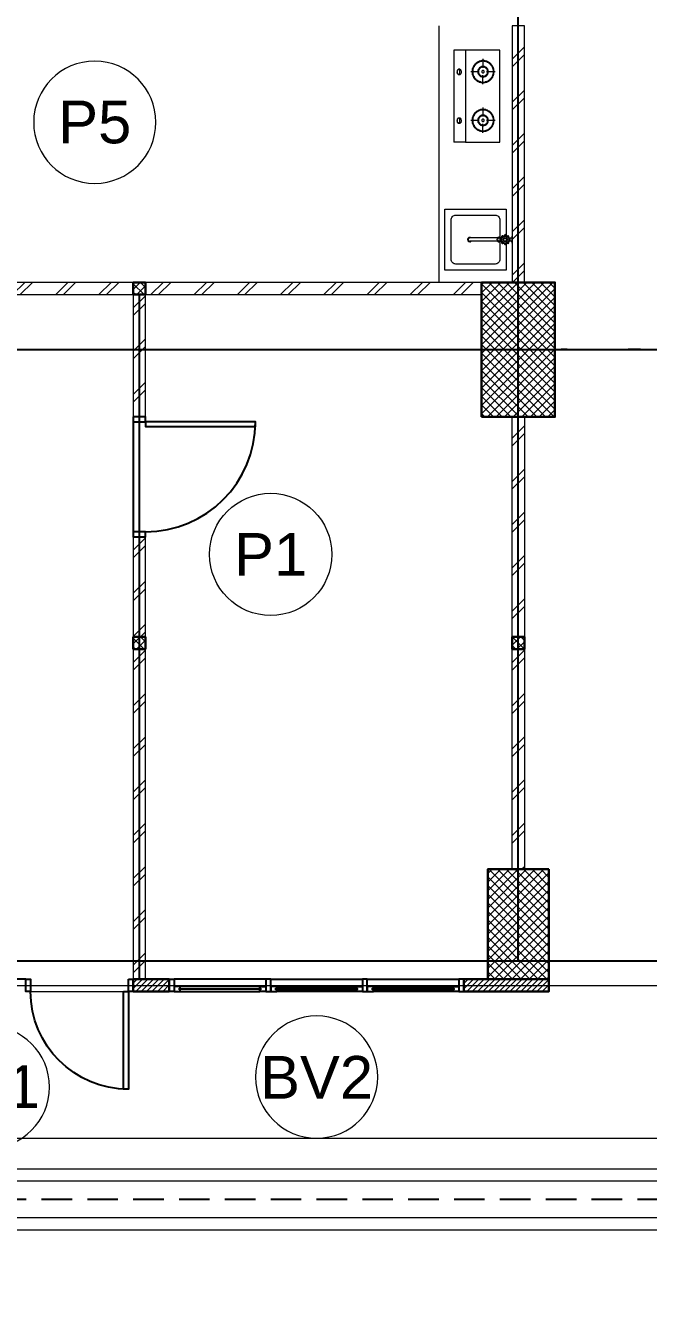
# Model space of a CAD drawing. Header units: millimetres. Extents: x -108 to 357, y -17 to 192.
# Drawn here: x 7.37 to 12.46, y -2.85 to 7.65 of the extents above; entities that cross this region are included whole.
import ezdxf
from ezdxf.enums import TextEntityAlignment as Align

# ---------------------------------------------------------------- set-up
doc = ezdxf.new("R2010")
doc.units = ezdxf.units.MM
doc.linetypes.add('$0$HIDDEN', pattern=[0.375, 0.25, -0.125])
doc.linetypes.add('DASHDOT', pattern=[1, 0.5, -0.25, 0, -0.25])
for name, color, linetype, lineweight in [('ars', 11, 'Continuous', 0), ('KOL', 1, 'Continuous', 30), ('KOLOM', 4, 'Continuous', 9), ('lan', 7, 'Continuous', 15), ('NOT', 7, 'Continuous', 20), ('SANITAIR', 15, 'Continuous', 9), ('tem', 5, 'Continuous', 20)]:
    doc.layers.add(name, color=color, linetype=linetype, lineweight=lineweight)
doc.layers.add('as', color=1, linetype='Continuous', plot=False)
doc.layers.add('Kusen', color=30, linetype='Continuous')
doc.layers.add('POLYLINE TPAK', color=4, linetype='Continuous', lineweight=20, plot=False)
doc.styles.add('S', font='simplex', dxfattribs={"width": 0.75})
doc.styles.get("Standard").update_dxf_attribs({"font": 'arial.ttf'})
pattern_1 = [(45, (-19.2, 2.65), (-0.176777, 0.176777), []), (45, (-19.1375, 2.65), (-0.176777, 0.176777), [])]
pattern_2 = [(45, (-19.2, 0.95), (-0.176777, 0.176777), []), (45, (-19.1375, 0.95), (-0.176777, 0.176777), [])]

# ---------------------------------------------------------------- blocks, each defined once
blk = doc.blocks.new('NAV')
blk.add_circle((0, -0.4), 0.4)
at = {"style": 'S', "width": 0.75, "flags": 4}
blk.add_attdef('AV', text='', height=0.3, dxfattribs=at).set_placement((0, -0.4), align=Align.MIDDLE)
blk = doc.blocks.new('K 10.10')
at = {"layer": 'ars'}
h = blk.add_hatch(dxfattribs=at)
h.set_pattern_fill('_USER', color=256, scale=0.05, angle=45, double=1, pattern_type=0)
h.set_pattern_definition([(45, (0, 0), (-0.035355339, 0.035355339), []), (135, (0, 0), (-0.035355339, -0.035355339), [])])
h.paths.add_polyline_path([(1560.538, 1380.407), (1560.638, 1380.407), (1560.638, 1380.507), (1560.538, 1380.507)])
at = {"layer": 'KOL'}
blk.add_lwpolyline([(1560.538, 1380.407), (1560.638, 1380.407), (1560.638, 1380.507), (1560.538, 1380.507)], close=True, dxfattribs=at)
blk = doc.blocks.new('P.80')
at = {"layer": 'Kusen'}
for points in [[(-69.809, -74.837), (-69.769, -74.837), (-69.769, -74.037), (-69.809, -74.037)], [(-70.609, -74.937), (-70.569, -74.937), (-70.569, -74.837), (-70.609, -74.837)], [(-69.769, -74.937), (-69.729, -74.937), (-69.729, -74.837), (-69.769, -74.837)]]:
    blk.add_lwpolyline(points, close=True, dxfattribs=at)
blk.add_arc((-69.769, -74.837), 0.8, 90, 180, dxfattribs=at)
blk = doc.blocks.new('k1')
at = {"layer": 'ars'}
h = blk.add_hatch(dxfattribs=at)
h.set_pattern_fill('_USER', color=256, scale=0.05, angle=45, double=1, pattern_type=0)
h.set_pattern_definition([(45, (0, -5), (-0.03535534, 0.03535534), []), (135, (0, -5), (-0.03535534, -0.03535534), [])])
h.paths.add_polyline_path([(-0.3, -0.55), (0.3, -0.55), (0.3, 0.55), (-0.3, 0.55)])
at = {"layer": 'KOL'}
blk.add_lwpolyline([(-0.3, -0.55), (0.3, -0.55), (0.3, 0.55), (-0.3, 0.55)], close=True, dxfattribs=at)
blk = doc.blocks.new('k3')
at = {"layer": 'ars'}
h = blk.add_hatch(dxfattribs=at)
h.set_pattern_fill('_USER', color=256, scale=0.05, angle=45, double=1, pattern_type=0)
h.set_pattern_definition([(45, (0, -5.05), (-0.03535534, 0.03535534), []), (135, (0, -5.05), (-0.03535534, -0.03535534), [])])
h.paths.add_polyline_path([(-0.25, -0.45), (0.25, -0.45), (0.25, 0.45), (-0.25, 0.45)])
at = {"layer": 'KOL'}
blk.add_lwpolyline([(-0.25, -0.45), (0.25, -0.45), (0.25, 0.45), (-0.25, 0.45)], close=True, dxfattribs=at)
blk = doc.blocks.new('KRAN DPR ATAS')
for p, q in [((-0.029, 0), (0.029, 0)), ((-0.029, 0), (-0.029, -0.002)), ((0.029, 0), (0.029, -0.002)), ((-0.028, -0.004), (0.028, -0.004)), ((-0.013, -0.009), (-0.013, -0.025)), ((-0.013, -0.088), (-0.013, -0.11)), ((0.013, -0.009), (0.013, -0.025)), ((0.013, -0.088), (0.013, -0.11)), ((-0.014, -0.119), (-0.014, -0.346)), ((0.014, -0.119), (0.014, -0.346))]:
    blk.add_line(p, q)
for radius in [0.0338, 0.0279, 0.0166, 0.0138, 0.0123]:
    blk.add_circle((0, -0.056), radius)
for centre, radius, start, end in [((-0.034, -0.056), 0.00706, 84.002, 275.998), ((-0.031, -0.056), 0.00706, 103.1189, 256.8811), ((-0.024, -0.033), 0.00706, 39.002, 230.998), ((-0.024, -0.08), 0.00706, 129.002, 320.998), ((-0.028, -0.002), 0.00141, 180, 270), ((-0.022, -0.034), 0.00706, 58.1189, 211.8811), ((-0.022, -0.079), 0.00706, 148.1189, 301.8811), ((0, -0.106), 0.0191, 134.711, 45.289), ((-0.018, -0.009), 0.00564, 0, 90), ((-0.001, -0.021), 0.00884, 254.902, 254.902), ((0, -0.023), 0.00706, 354.002, 185.998), ((0, -0.025), 0.00706, 13.1189, 166.8811), ((0, -0.088), 0.00706, 193.1189, 346.8811), ((0, -0.09), 0.00706, 174.002, 5.998), ((0.018, -0.009), 0.00564, 90, 180), ((0.024, -0.033), 0.00706, 309.002, 140.998), ((0.024, -0.08), 0.00706, 219.002, 50.998), ((0.022, -0.034), 0.00706, 328.1189, 121.8811), ((0.022, -0.079), 0.00706, 238.1189, 31.8811), ((0.028, -0.002), 0.00141, 270, 0), ((0.034, -0.056), 0.00706, 264.002, 95.998), ((0.031, -0.056), 0.00706, 283.1189, 76.8811), ((0, -0.106), 0.0134, 198.6717, 270), ((0, -0.106), 0.0134, 270, 341.3283), ((0, -0.346), 0.0178, 141.8277, 38.1723), ((0, -0.348), 0.0178, 175.6641, 4.3359), ((0, -0.346), 0.014, 180, 0)]:
    blk.add_arc(centre, radius, start, end)
blk = doc.blocks.new('KOMPOR')
for points in [[(0, 0.377), (0, -0.377)], [(0.094, 0.377), (0, 0.377)], [(0.377, 0.377), (0.094, 0.377)], [(0.094, 0.377), (0.094, -0.377)], [(0.377, -0.377), (0.377, 0.377)], [(0.044, 0.223), (0.047, 0.223), (0.05, 0.222), (0.053, 0.219), (0.054, 0.215), (0.056, 0.212), (0.058, 0.209), (0.059, 0.205), (0.059, 0.2), (0.059, 0.195), (0.059, 0.19), (0.057, 0.186), (0.056, 0.183), (0.053, 0.179), (0.051, 0.178), (0.048, 0.176), (0.046, 0.174), (0.042, 0.174), (0.04, 0.176), (0.038, 0.178), (0.034, 0.179), (0.033, 0.183), (0.031, 0.186), (0.029, 0.19), (0.028, 0.195), (0.028, 0.2), (0.029, 0.205), (0.03, 0.209), (0.031, 0.212), (0.034, 0.215), (0.035, 0.219), (0.038, 0.222), (0.041, 0.223), (0.044, 0.223)], [(0.038, 0.222), (0.04, 0.222), (0.04, 0.22), (0.042, 0.218), (0.044, 0.215), (0.045, 0.212), (0.045, 0.208), (0.046, 0.203), (0.046, 0.2), (0.046, 0.196), (0.046, 0.191), (0.045, 0.188), (0.044, 0.184), (0.044, 0.182), (0.041, 0.178), (0.04, 0.177), (0.039, 0.176), (0.038, 0.176), (0.035, 0.177), (0.034, 0.178), (0.033, 0.182), (0.031, 0.184), (0.031, 0.188), (0.03, 0.191), (0.03, 0.196), (0.03, 0.2), (0.03, 0.203), (0.031, 0.208), (0.031, 0.212), (0.033, 0.215), (0.034, 0.218), (0.035, 0.22), (0.036, 0.222), (0.038, 0.222)], [(0.238, 0.291), (0.234, 0.291), (0.23, 0.291), (0.225, 0.289), (0.22, 0.289), (0.217, 0.288), (0.212, 0.287), (0.208, 0.286), (0.203, 0.283), (0.2, 0.282), (0.196, 0.28), (0.192, 0.277), (0.189, 0.276), (0.185, 0.272), (0.182, 0.27), (0.178, 0.268), (0.176, 0.264), (0.172, 0.262), (0.169, 0.258), (0.167, 0.254), (0.163, 0.251), (0.162, 0.247), (0.16, 0.243), (0.157, 0.24), (0.156, 0.236), (0.154, 0.231), (0.153, 0.228), (0.151, 0.223), (0.15, 0.219), (0.15, 0.214), (0.149, 0.209), (0.149, 0.206), (0.149, 0.201), (0.149, 0.196), (0.149, 0.191), (0.15, 0.186), (0.15, 0.183), (0.151, 0.178), (0.153, 0.174), (0.154, 0.169), (0.156, 0.166), (0.157, 0.161), (0.16, 0.157), (0.162, 0.154), (0.163, 0.15), (0.167, 0.146), (0.169, 0.143), (0.172, 0.14), (0.176, 0.137), (0.178, 0.134), (0.182, 0.131), (0.185, 0.128), (0.189, 0.126), (0.192, 0.123), (0.196, 0.121), (0.2, 0.12), (0.203, 0.117), (0.208, 0.116), (0.212, 0.115), (0.217, 0.114), (0.22, 0.113), (0.225, 0.111), (0.23, 0.111), (0.234, 0.11), (0.238, 0.11), (0.243, 0.11), (0.248, 0.111), (0.253, 0.111), (0.257, 0.113), (0.262, 0.114), (0.265, 0.115), (0.27, 0.116), (0.274, 0.117), (0.278, 0.12), (0.282, 0.121), (0.286, 0.123), (0.289, 0.126), (0.293, 0.128), (0.297, 0.131), (0.299, 0.134), (0.303, 0.137), (0.305, 0.14), (0.309, 0.143), (0.311, 0.146), (0.314, 0.15), (0.316, 0.154), (0.318, 0.157), (0.32, 0.161), (0.322, 0.166), (0.323, 0.169), (0.324, 0.174), (0.326, 0.178), (0.327, 0.183), (0.328, 0.186), (0.328, 0.191), (0.329, 0.196), (0.329, 0.201), (0.329, 0.206), (0.328, 0.209), (0.328, 0.214), (0.327, 0.219), (0.326, 0.223), (0.324, 0.228), (0.323, 0.231), (0.322, 0.236), (0.32, 0.24), (0.318, 0.243), (0.316, 0.247), (0.314, 0.251), (0.311, 0.254), (0.309, 0.258), (0.305, 0.262), (0.303, 0.264), (0.299, 0.268), (0.297, 0.27), (0.293, 0.272), (0.289, 0.276), (0.286, 0.277), (0.282, 0.28), (0.278, 0.282), (0.274, 0.283), (0.27, 0.286), (0.265, 0.287), (0.262, 0.288), (0.257, 0.289), (0.253, 0.289), (0.248, 0.291), (0.243, 0.291), (0.238, 0.291)], [(0.238, 0.286), (0.235, 0.286), (0.23, 0.286), (0.226, 0.285), (0.222, 0.283), (0.218, 0.283), (0.213, 0.282), (0.209, 0.281), (0.206, 0.278), (0.202, 0.277), (0.199, 0.275), (0.195, 0.274), (0.191, 0.271), (0.188, 0.269), (0.185, 0.266), (0.182, 0.264), (0.179, 0.26), (0.176, 0.258), (0.173, 0.254), (0.171, 0.252), (0.168, 0.248), (0.166, 0.245), (0.165, 0.241), (0.162, 0.237), (0.161, 0.234), (0.159, 0.23), (0.157, 0.226), (0.156, 0.222), (0.156, 0.218), (0.155, 0.213), (0.154, 0.209), (0.154, 0.205), (0.154, 0.201), (0.154, 0.196), (0.154, 0.192), (0.155, 0.188), (0.156, 0.184), (0.156, 0.179), (0.157, 0.176), (0.159, 0.172), (0.161, 0.167), (0.162, 0.163), (0.165, 0.16), (0.166, 0.156), (0.168, 0.153), (0.171, 0.15), (0.173, 0.146), (0.176, 0.144), (0.179, 0.14), (0.182, 0.138), (0.185, 0.136), (0.188, 0.132), (0.191, 0.131), (0.195, 0.128), (0.199, 0.126), (0.202, 0.123), (0.206, 0.122), (0.209, 0.121), (0.213, 0.12), (0.218, 0.119), (0.222, 0.117), (0.226, 0.116), (0.23, 0.116), (0.235, 0.116), (0.238, 0.116), (0.243, 0.116), (0.247, 0.116), (0.252, 0.116), (0.255, 0.117), (0.26, 0.119), (0.264, 0.12), (0.268, 0.121), (0.272, 0.122), (0.276, 0.123), (0.28, 0.126), (0.283, 0.128), (0.287, 0.131), (0.289, 0.132), (0.293, 0.136), (0.295, 0.138), (0.299, 0.14), (0.301, 0.144), (0.304, 0.146), (0.308, 0.15), (0.309, 0.153), (0.311, 0.156), (0.314, 0.16), (0.316, 0.163), (0.317, 0.167), (0.318, 0.172), (0.32, 0.176), (0.321, 0.179), (0.322, 0.184), (0.323, 0.188), (0.323, 0.192), (0.323, 0.196), (0.323, 0.201), (0.323, 0.205), (0.323, 0.209), (0.323, 0.213), (0.322, 0.218), (0.321, 0.222), (0.32, 0.226), (0.318, 0.23), (0.317, 0.234), (0.316, 0.237), (0.314, 0.241), (0.311, 0.245), (0.309, 0.248), (0.308, 0.252), (0.304, 0.254), (0.301, 0.258), (0.299, 0.26), (0.295, 0.264), (0.293, 0.266), (0.289, 0.269), (0.287, 0.271), (0.283, 0.274), (0.28, 0.275), (0.276, 0.277), (0.272, 0.278), (0.268, 0.281), (0.264, 0.282), (0.26, 0.283), (0.255, 0.283), (0.252, 0.285), (0.247, 0.286), (0.243, 0.286), (0.238, 0.286)], [(0.238, 0.243), (0.235, 0.243), (0.23, 0.243), (0.226, 0.242), (0.222, 0.241), (0.218, 0.238), (0.214, 0.236), (0.212, 0.234), (0.208, 0.231), (0.206, 0.228), (0.203, 0.225), (0.201, 0.222), (0.199, 0.218), (0.197, 0.213), (0.196, 0.209), (0.196, 0.205), (0.196, 0.201), (0.196, 0.196), (0.196, 0.192), (0.197, 0.188), (0.199, 0.184), (0.201, 0.18), (0.203, 0.177), (0.206, 0.173), (0.208, 0.171), (0.212, 0.167), (0.214, 0.165), (0.218, 0.162), (0.222, 0.161), (0.226, 0.16), (0.23, 0.159), (0.235, 0.157), (0.238, 0.157), (0.243, 0.157), (0.247, 0.159), (0.252, 0.16), (0.255, 0.161), (0.259, 0.162), (0.263, 0.165), (0.266, 0.167), (0.269, 0.171), (0.272, 0.173), (0.275, 0.177), (0.277, 0.18), (0.278, 0.184), (0.28, 0.188), (0.281, 0.192), (0.282, 0.196), (0.282, 0.201), (0.282, 0.205), (0.281, 0.209), (0.28, 0.213), (0.278, 0.218), (0.277, 0.222), (0.275, 0.225), (0.272, 0.228), (0.269, 0.231), (0.266, 0.234), (0.263, 0.236), (0.259, 0.238), (0.255, 0.241), (0.252, 0.242), (0.247, 0.243), (0.243, 0.243), (0.238, 0.243)], [(0.238, 0.238), (0.235, 0.238), (0.231, 0.237), (0.228, 0.237), (0.224, 0.236), (0.22, 0.234), (0.218, 0.232), (0.214, 0.23), (0.212, 0.228), (0.209, 0.225), (0.207, 0.222), (0.206, 0.219), (0.203, 0.215), (0.202, 0.212), (0.202, 0.208), (0.201, 0.205), (0.201, 0.201), (0.201, 0.197), (0.202, 0.192), (0.202, 0.189), (0.203, 0.186), (0.206, 0.183), (0.207, 0.179), (0.209, 0.177), (0.212, 0.174), (0.214, 0.172), (0.218, 0.169), (0.22, 0.167), (0.224, 0.166), (0.228, 0.165), (0.231, 0.163), (0.235, 0.163), (0.238, 0.162), (0.242, 0.163), (0.247, 0.163), (0.251, 0.165), (0.253, 0.166), (0.257, 0.167), (0.26, 0.169), (0.263, 0.172), (0.265, 0.174), (0.268, 0.177), (0.27, 0.179), (0.272, 0.183), (0.274, 0.186), (0.275, 0.189), (0.276, 0.192), (0.276, 0.197), (0.277, 0.201), (0.276, 0.205), (0.276, 0.208), (0.275, 0.212), (0.274, 0.215), (0.272, 0.219), (0.27, 0.222), (0.268, 0.225), (0.265, 0.228), (0.263, 0.23), (0.26, 0.232), (0.257, 0.234), (0.253, 0.236), (0.251, 0.237), (0.247, 0.237), (0.242, 0.238), (0.238, 0.238)], [(0.238, 0.211), (0.235, 0.209), (0.231, 0.208), (0.23, 0.205), (0.229, 0.201), (0.23, 0.196), (0.231, 0.194), (0.235, 0.191), (0.238, 0.19), (0.243, 0.191), (0.246, 0.194), (0.248, 0.196), (0.249, 0.201), (0.248, 0.205), (0.246, 0.208), (0.243, 0.209), (0.238, 0.211)], [(0.237, 0.306), (0.237, 0.231)], [(0.14, 0.201), (0.207, 0.201)], [(0.237, 0.099), (0.237, 0.172)], [(0.337, 0.2), (0.268, 0.2)], [(0.237, -0.093), (0.237, -0.167)], [(0.044, -0.177), (0.047, -0.177), (0.05, -0.178), (0.053, -0.18), (0.054, -0.183), (0.056, -0.186), (0.058, -0.19), (0.059, -0.195), (0.059, -0.199), (0.059, -0.203), (0.059, -0.208), (0.057, -0.212), (0.056, -0.217), (0.053, -0.219), (0.051, -0.222), (0.048, -0.224), (0.046, -0.224), (0.042, -0.224), (0.04, -0.224), (0.038, -0.222), (0.034, -0.219), (0.033, -0.217), (0.031, -0.212), (0.029, -0.208), (0.028, -0.203), (0.028, -0.199), (0.029, -0.195), (0.03, -0.19), (0.031, -0.186), (0.034, -0.183), (0.035, -0.18), (0.038, -0.178), (0.041, -0.177), (0.044, -0.177)], [(0.038, -0.177), (0.04, -0.178), (0.04, -0.179), (0.042, -0.18), (0.044, -0.183), (0.045, -0.186), (0.045, -0.19), (0.046, -0.195), (0.046, -0.199), (0.046, -0.203), (0.046, -0.208), (0.045, -0.211), (0.044, -0.215), (0.044, -0.218), (0.041, -0.22), (0.04, -0.223), (0.039, -0.223), (0.038, -0.223), (0.035, -0.223), (0.034, -0.22), (0.033, -0.218), (0.031, -0.215), (0.031, -0.211), (0.03, -0.208), (0.03, -0.203), (0.03, -0.199), (0.03, -0.195), (0.031, -0.19), (0.031, -0.186), (0.033, -0.183), (0.034, -0.18), (0.035, -0.179), (0.036, -0.178), (0.038, -0.177)], [(0.14, -0.197), (0.207, -0.197)], [(0.238, -0.108), (0.234, -0.108), (0.23, -0.108), (0.225, -0.109), (0.22, -0.109), (0.217, -0.11), (0.212, -0.111), (0.208, -0.113), (0.203, -0.115), (0.2, -0.116), (0.196, -0.119), (0.192, -0.121), (0.189, -0.123), (0.185, -0.126), (0.182, -0.128), (0.178, -0.131), (0.176, -0.134), (0.172, -0.137), (0.169, -0.14), (0.167, -0.144), (0.163, -0.148), (0.162, -0.151), (0.16, -0.155), (0.157, -0.159), (0.156, -0.162), (0.154, -0.167), (0.153, -0.171), (0.151, -0.176), (0.15, -0.179), (0.15, -0.184), (0.149, -0.189), (0.149, -0.192), (0.149, -0.197), (0.149, -0.202), (0.149, -0.207), (0.15, -0.212), (0.15, -0.215), (0.151, -0.22), (0.153, -0.224), (0.154, -0.229), (0.156, -0.232), (0.157, -0.237), (0.16, -0.241), (0.162, -0.245), (0.163, -0.248), (0.167, -0.252), (0.169, -0.255), (0.172, -0.258), (0.176, -0.262), (0.178, -0.264), (0.182, -0.268), (0.185, -0.27), (0.189, -0.272), (0.192, -0.275), (0.196, -0.277), (0.2, -0.278), (0.203, -0.281), (0.208, -0.282), (0.212, -0.283), (0.217, -0.285), (0.22, -0.286), (0.225, -0.287), (0.23, -0.287), (0.234, -0.288), (0.238, -0.288), (0.243, -0.288), (0.248, -0.287), (0.253, -0.287), (0.257, -0.286), (0.262, -0.285), (0.265, -0.283), (0.27, -0.282), (0.274, -0.281), (0.278, -0.278), (0.282, -0.277), (0.286, -0.275), (0.289, -0.272), (0.293, -0.27), (0.297, -0.268), (0.299, -0.264), (0.303, -0.262), (0.305, -0.258), (0.309, -0.255), (0.311, -0.252), (0.314, -0.248), (0.316, -0.245), (0.318, -0.241), (0.32, -0.237), (0.322, -0.232), (0.323, -0.229), (0.324, -0.224), (0.326, -0.22), (0.327, -0.215), (0.328, -0.212), (0.328, -0.207), (0.329, -0.202), (0.329, -0.197), (0.329, -0.192), (0.328, -0.189), (0.328, -0.184), (0.327, -0.179), (0.326, -0.176), (0.324, -0.171), (0.323, -0.167), (0.322, -0.162), (0.32, -0.159), (0.318, -0.155), (0.316, -0.151), (0.314, -0.148), (0.311, -0.144), (0.309, -0.14), (0.305, -0.137), (0.303, -0.134), (0.299, -0.131), (0.297, -0.128), (0.293, -0.126), (0.289, -0.123), (0.286, -0.121), (0.282, -0.119), (0.278, -0.116), (0.274, -0.115), (0.27, -0.113), (0.265, -0.111), (0.262, -0.11), (0.257, -0.109), (0.253, -0.109), (0.248, -0.108), (0.243, -0.108), (0.238, -0.108)], [(0.238, -0.113), (0.235, -0.113), (0.23, -0.113), (0.226, -0.114), (0.222, -0.115), (0.218, -0.115), (0.213, -0.116), (0.209, -0.117), (0.206, -0.12), (0.202, -0.121), (0.199, -0.123), (0.195, -0.125), (0.191, -0.127), (0.188, -0.13), (0.185, -0.132), (0.182, -0.134), (0.179, -0.138), (0.176, -0.14), (0.173, -0.144), (0.171, -0.146), (0.168, -0.15), (0.166, -0.154), (0.165, -0.157), (0.162, -0.161), (0.161, -0.165), (0.159, -0.168), (0.157, -0.172), (0.156, -0.177), (0.156, -0.18), (0.155, -0.185), (0.154, -0.189), (0.154, -0.194), (0.154, -0.197), (0.154, -0.202), (0.154, -0.206), (0.155, -0.211), (0.156, -0.214), (0.156, -0.219), (0.157, -0.223), (0.159, -0.226), (0.161, -0.231), (0.162, -0.235), (0.165, -0.238), (0.166, -0.242), (0.168, -0.246), (0.171, -0.248), (0.173, -0.252), (0.176, -0.255), (0.179, -0.258), (0.182, -0.26), (0.185, -0.263), (0.188, -0.266), (0.191, -0.269), (0.195, -0.27), (0.199, -0.272), (0.202, -0.275), (0.206, -0.276), (0.209, -0.277), (0.213, -0.278), (0.218, -0.28), (0.222, -0.281), (0.226, -0.282), (0.23, -0.282), (0.235, -0.282), (0.238, -0.283), (0.243, -0.282), (0.247, -0.282), (0.252, -0.282), (0.255, -0.281), (0.26, -0.28), (0.264, -0.278), (0.268, -0.277), (0.272, -0.276), (0.276, -0.275), (0.28, -0.272), (0.283, -0.27), (0.287, -0.269), (0.289, -0.266), (0.293, -0.263), (0.295, -0.26), (0.299, -0.258), (0.301, -0.255), (0.304, -0.252), (0.308, -0.248), (0.309, -0.246), (0.311, -0.242), (0.314, -0.238), (0.316, -0.235), (0.317, -0.231), (0.318, -0.226), (0.32, -0.223), (0.321, -0.219), (0.322, -0.214), (0.323, -0.211), (0.323, -0.206), (0.323, -0.202), (0.323, -0.197), (0.323, -0.194), (0.323, -0.189), (0.323, -0.185), (0.322, -0.18), (0.321, -0.177), (0.32, -0.172), (0.318, -0.168), (0.317, -0.165), (0.316, -0.161), (0.314, -0.157), (0.311, -0.154), (0.309, -0.15), (0.308, -0.146), (0.304, -0.144), (0.301, -0.14), (0.299, -0.138), (0.295, -0.134), (0.293, -0.132), (0.289, -0.13), (0.287, -0.127), (0.283, -0.125), (0.28, -0.123), (0.276, -0.121), (0.272, -0.12), (0.268, -0.117), (0.264, -0.116), (0.26, -0.115), (0.255, -0.115), (0.252, -0.114), (0.247, -0.113), (0.243, -0.113), (0.238, -0.113)], [(0.238, -0.155), (0.235, -0.155), (0.23, -0.155), (0.226, -0.156), (0.222, -0.157), (0.218, -0.16), (0.214, -0.162), (0.212, -0.165), (0.208, -0.167), (0.206, -0.171), (0.203, -0.173), (0.201, -0.177), (0.199, -0.18), (0.197, -0.185), (0.196, -0.189), (0.196, -0.194), (0.196, -0.197), (0.196, -0.202), (0.196, -0.207), (0.197, -0.211), (0.199, -0.214), (0.201, -0.218), (0.203, -0.222), (0.206, -0.225), (0.208, -0.229), (0.212, -0.231), (0.214, -0.234), (0.218, -0.236), (0.222, -0.237), (0.226, -0.238), (0.23, -0.24), (0.235, -0.241), (0.238, -0.241), (0.243, -0.241), (0.247, -0.24), (0.252, -0.238), (0.255, -0.237), (0.259, -0.236), (0.263, -0.234), (0.266, -0.231), (0.269, -0.229), (0.272, -0.225), (0.275, -0.222), (0.277, -0.218), (0.278, -0.214), (0.28, -0.211), (0.281, -0.207), (0.282, -0.202), (0.282, -0.197), (0.282, -0.194), (0.281, -0.189), (0.28, -0.185), (0.278, -0.18), (0.277, -0.177), (0.275, -0.173), (0.272, -0.171), (0.269, -0.167), (0.266, -0.165), (0.263, -0.162), (0.259, -0.16), (0.255, -0.157), (0.252, -0.156), (0.247, -0.155), (0.243, -0.155), (0.238, -0.155)], [(0.238, -0.16), (0.235, -0.16), (0.231, -0.161), (0.228, -0.161), (0.224, -0.162), (0.22, -0.165), (0.218, -0.166), (0.214, -0.168), (0.212, -0.171), (0.209, -0.173), (0.207, -0.177), (0.206, -0.179), (0.203, -0.183), (0.202, -0.186), (0.202, -0.19), (0.201, -0.194), (0.201, -0.197), (0.201, -0.202), (0.202, -0.206), (0.202, -0.209), (0.203, -0.213), (0.206, -0.215), (0.207, -0.219), (0.209, -0.222), (0.212, -0.224), (0.214, -0.226), (0.218, -0.229), (0.22, -0.231), (0.224, -0.232), (0.228, -0.234), (0.231, -0.235), (0.235, -0.235), (0.238, -0.236), (0.242, -0.235), (0.247, -0.235), (0.251, -0.234), (0.253, -0.232), (0.257, -0.231), (0.26, -0.229), (0.263, -0.226), (0.265, -0.224), (0.268, -0.222), (0.27, -0.219), (0.272, -0.215), (0.274, -0.213), (0.275, -0.209), (0.276, -0.206), (0.276, -0.202), (0.277, -0.197), (0.276, -0.194), (0.276, -0.19), (0.275, -0.186), (0.274, -0.183), (0.272, -0.179), (0.27, -0.177), (0.268, -0.173), (0.265, -0.171), (0.263, -0.168), (0.26, -0.166), (0.257, -0.165), (0.253, -0.162), (0.251, -0.161), (0.247, -0.161), (0.242, -0.16), (0.238, -0.16)], [(0.238, -0.188), (0.235, -0.189), (0.231, -0.19), (0.23, -0.194), (0.229, -0.197), (0.23, -0.202), (0.231, -0.205), (0.235, -0.207), (0.238, -0.208), (0.243, -0.207), (0.246, -0.205), (0.248, -0.202), (0.249, -0.197), (0.248, -0.194), (0.246, -0.19), (0.243, -0.189), (0.238, -0.188)], [(0.337, -0.199), (0.268, -0.199)], [(0.237, -0.299), (0.237, -0.226)], [(0.094, -0.377), (0, -0.377)], [(0.094, -0.377), (0.377, -0.377)]]:
    blk.add_lwpolyline(points)
blk = doc.blocks.new('BV 241')
at = {"layer": 'Kusen'}
for p, q in [((-0.415, 0), (-1.165, 0)), ((-1.115, 0.1), (-0.465, 0.1)), ((-0.465, 0.06), (-1.115, 0.06)), ((-0.375, 0), (0.375, 0)), ((0.325, 0.1), (-0.325, 0.1)), ((-0.325, 0.06), (0.325, 0.06)), ((1.115, 0.1), (0.465, 0.1)), ((0.465, 0.06), (1.115, 0.06)), ((0.415, 0), (1.165, 0))]:
    blk.add_line(p, q, dxfattribs=at)
for points in [[(-1.205, 0), (-1.165, 0), (-1.165, 0.1), (-1.205, 0.1)], [(-0.375, 0), (-0.415, 0), (-0.415, 0.1), (-0.375, 0.1)], [(0.415, 0), (0.375, 0), (0.375, 0.1), (0.415, 0.1)], [(1.205, 0), (1.165, 0), (1.165, 0.1), (1.205, 0.1)]]:
    blk.add_lwpolyline(points, close=True, dxfattribs=at)
for points in [[(-1.115, 0.0775), (-1.115, 0.06), (-1.165, 0.06), (-1.165, 0.1), (-1.115, 0.1), (-1.115, 0.0825), (-1.125, 0.0825), (-1.125, 0.0775), (-1.115, 0.0775)], [(-0.465, 0.0775), (-0.465, 0.06), (-0.415, 0.06), (-0.415, 0.1), (-0.465, 0.1), (-0.465, 0.0825), (-0.455, 0.0825), (-0.455, 0.0775), (-0.465, 0.0775)], [(-0.325, 0.0775), (-0.325, 0.06), (-0.375, 0.06), (-0.375, 0.1), (-0.325, 0.1), (-0.325, 0.0825), (-0.335, 0.0825), (-0.335, 0.0775), (-0.325, 0.0775)], [(0.325, 0.0775), (0.325, 0.06), (0.375, 0.06), (0.375, 0.1), (0.325, 0.1), (0.325, 0.0825), (0.335, 0.0825), (0.335, 0.0775), (0.325, 0.0775)], [(0.465, 0.0775), (0.465, 0.06), (0.415, 0.06), (0.415, 0.1), (0.465, 0.1), (0.465, 0.0825), (0.455, 0.0825), (0.455, 0.0775), (0.465, 0.0775)], [(1.115, 0.0775), (1.115, 0.06), (1.165, 0.06), (1.165, 0.1), (1.115, 0.1), (1.115, 0.0825), (1.125, 0.0825), (1.125, 0.0775), (1.115, 0.0775)]]:
    blk.add_lwpolyline(points, dxfattribs=at)
at = {"layer": 'Kusen', "color": 141}
for points in [[(-1.125, 0.0775), (-0.455, 0.0775), (-0.455, 0.0825), (-1.125, 0.0825)], [(0.335, 0.0775), (-0.335, 0.0775), (-0.335, 0.0825), (0.335, 0.0825)], [(1.125, 0.0775), (0.455, 0.0775), (0.455, 0.0825), (1.125, 0.0825)]]:
    blk.add_lwpolyline(points, close=True, dxfattribs=at)
blk = doc.blocks.new('A-DAS')
at = {"layer": 'ars'}
h = blk.add_hatch(dxfattribs=at)
h.set_pattern_fill('TEMBOK', color=256, scale=0.25)
h.set_pattern_definition([(45, (-35.3, -2.15), (-0.1767767, 0.1767767), []), (45, (-35.2375, -2.15), (-0.1767767, 0.1767767), [])])
h.paths.add_polyline_path([(-19.15, 8.2), (-19.25, 8.2), (-19.25, 10.3), (-19.15, 10.3)])
h = blk.add_hatch(dxfattribs=at)
h.set_pattern_fill('TEMBOK', color=256, scale=0.25)
h.set_pattern_definition([(45, (-31.6, 2.65), (-0.1767767, 0.1767767), []), (45, (-31.5375, 2.65), (-0.1767767, 0.1767767), [])])
h.paths.add_polyline_path([(-25.1, 8.2), (-22.35, 8.2), (-22.35, 8.1), (-25.1, 8.1)])
h = blk.add_hatch(dxfattribs=at)
h.set_pattern_fill('TEMBOK', color=256, scale=0.25)
h.set_pattern_definition([(45, (-28.7, 2.65), (-0.1767767, 0.1767767), []), (45, (-28.6375, 2.65), (-0.1767767, 0.1767767), [])])
h.paths.add_polyline_path([(-22.25, 8.2), (-19.5, 8.2), (-19.5, 8.1), (-22.25, 8.1)])
h = blk.add_hatch(dxfattribs=at)
h.set_pattern_fill('TEMBOK', color=256, scale=0.25)
h.set_pattern_definition([(45, (-22.3, 5.55), (-0.176777, 0.176777), []), (45, (-22.2375, 5.55), (-0.176777, 0.176777), [])])
h.paths.add_polyline_path([(-22.25, 8.1), (-22.35, 8.1), (-22.35, 7.1), (-22.25, 7.1)])
h = blk.add_hatch(dxfattribs=at)
h.set_pattern_fill('TEMBOK', color=256, scale=0.25)
h.set_pattern_definition(pattern_2)
h.paths.add_polyline_path([(-19.25, 7.1), (-19.15, 7.1), (-19.15, 5.3), (-19.25, 5.3)])
h = blk.add_hatch(dxfattribs=at)
h.set_pattern_fill('TEMBOK', color=256, scale=0.25)
h.set_pattern_definition(pattern_2)
h.paths.add_polyline_path([(-19.15, 7.1), (-19.25, 7.1), (-19.25, 5.3), (-19.15, 5.3)])
h = blk.add_hatch(dxfattribs=at)
h.set_pattern_fill('TEMBOK', color=256, scale=0.25)
h.set_pattern_definition([(45, (-22.3, 3.57), (-0.176777, 0.176777), []), (45, (-22.2375, 3.57), (-0.176777, 0.176777), [])])
h.paths.add_polyline_path([(-22.25, 6.12), (-22.35, 6.12), (-22.35, 5.3), (-22.25, 5.3)])
h = blk.add_hatch(dxfattribs=at)
h.set_pattern_fill('TEMBOK', color=256, scale=0.25)
h.set_pattern_definition([(45, (-22.3, 2.65), (-0.176777, 0.176777), []), (45, (-22.2375, 2.65), (-0.176777, 0.176777), [])])
h.paths.add_polyline_path([(-22.25, 5.2), (-22.35, 5.2), (-22.35, 2.5), (-22.25, 2.5)])
h = blk.add_hatch(dxfattribs=at)
h.set_pattern_fill('TEMBOK', color=256, scale=0.25)
h.set_pattern_definition(pattern_1)
h.paths.add_polyline_path([(-19.15, 5.2), (-19.25, 5.2), (-19.25, 3.4), (-19.15, 3.4)])
h = blk.add_hatch(dxfattribs=at)
h.set_pattern_fill('TEMBOK', color=256, scale=0.25)
h.set_pattern_definition(pattern_1)
h.paths.add_polyline_path([(-19.25, 5), (-19.15, 5), (-19.15, 3.4), (-19.25, 3.4)])
h = blk.add_hatch(dxfattribs=at)
h.set_pattern_fill('ANSI31', color=256, scale=0.25, angle=180, style=0)
h.set_pattern_definition([(225, (-509.96873, 385.104583), (0.0220970869, -0.0220970869), [])])
h.paths.add_polyline_path([(-22.35, 2.5), (-22.055, 2.5), (-22.055, 2.4), (-22.35, 2.4)])
h = blk.add_hatch(dxfattribs=at)
h.set_pattern_fill('ANSI31', color=256, scale=0.25, angle=180, style=0)
h.set_pattern_definition([(225, (-506.863727, 385.104583), (0.0220970869, -0.0220970869), [])])
h.paths.add_polyline_path([(-19.645, 2.5), (-18.95, 2.5), (-18.95, 2.4), (-19.645, 2.4)])
blk.add_line((-22.35, 7.06), (-22.35, 6.16))
at = {"layer": 'as'}
for p, q in [((-19.2, 2.65), (-19.2, 15.75)), ((-22.3, 2.5), (-22.3, 8.1)), ((-37.8, 7.65), (36.6, 7.65)), ((-37.8, 2.65), (36.6, 2.65))]:
    blk.add_line(p, q, dxfattribs=at)
at = {"layer": 'as', "linetype": 'DASHDOT', "ltscale": 2}
blk.add_line((-16.7, 7.65), (-18.85, 7.65), dxfattribs=at)
at = {"layer": 'as', "linetype": '$0$HIDDEN'}
blk.add_line((-37.35, 0.7), (-4.395, 0.7), dxfattribs=at)
at = {"layer": 'KOL'}
for points in [[(-22.35, 2.5), (-22.055, 2.5), (-22.055, 2.4), (-22.35, 2.4)], [(-19.645, 2.5), (-18.95, 2.5), (-18.95, 2.4), (-19.645, 2.4)]]:
    blk.add_lwpolyline(points, close=True, dxfattribs=at)
at = {"layer": 'Kusen'}
blk.add_line((-23.23, 2.5), (-23.98, 2.5), dxfattribs=at)
for points in [[(-22.35, 7.1), (-22.35, 7.06), (-22.25, 7.06), (-22.25, 7.1)], [(-22.25, 7.06), (-22.25, 7.02), (-21.35, 7.02), (-21.35, 7.06)], [(-22.35, 6.16), (-22.35, 6.12), (-22.25, 6.12), (-22.25, 6.16)]]:
    blk.add_lwpolyline(points, close=True, dxfattribs=at)
blk.add_arc((-22.25, 7.06), 0.9, 270, 0, dxfattribs=at)
at = {"layer": 'lan'}
for p, q in [((-23.19, 2.4), (-22.43, 2.4)), ((-25.3, 1.2), (24.1, 1.2))]:
    blk.add_line(p, q, dxfattribs=at)
at = {"layer": 'POLYLINE TPAK', "color": 3}
blk.add_lwpolyline([(24.15, 58.85), (-25.35, 58.85), (-25.35, 60.75), (-31.65, 60.75), (-31.65, 58.85), (-38.1, 58.85), (-38.1, 45.35), (-7.15, 45.35), (-7.15, 43.3), (-7.15, 15.95), (-38.1, 15.95), (-38.1, 2.45), (-31.65, 2.45), (-31.65, 0.55), (-25.35, 0.55), (-25.35, 2.45), (24.15, 2.45)], dxfattribs=at)
at = {"layer": 'SANITAIR'}
for p, q in [((-19.85, 10.3), (-19.85, 8.2)), ((-24.5, 0.45), (-4.395, 0.45))]:
    blk.add_line(p, q, dxfattribs=at)
blk.add_lwpolyline([(-19.8, 8.8), (-19.3, 8.8), (-19.3, 8.3), (-19.8, 8.3)], close=True, dxfattribs=at)
blk.add_lwpolyline([(-19.39, 8.35), (-19.71, 8.35, -0.414214), (-19.75, 8.39), (-19.75, 8.71, -0.414214), (-19.71, 8.75), (-19.39, 8.75, -0.414214), (-19.35, 8.71), (-19.35, 8.39, -0.414214)], format="xyb", close=True, dxfattribs=at)
for points in [[(-25, 0.2), (-25, 0.95), (-4.395, 0.95)], [(-24.9, 0.1), (-24.9, 0.85), (-4.395, 0.85)], [(-24.6, -0.2), (-24.6, 0.55), (-4.395, 0.55)]]:
    blk.add_lwpolyline(points, dxfattribs=at)
at = {"layer": 'tem'}
for points in [[(-19.15, 8.2), (-19.15, 10.3), (-19.25, 10.3), (-19.25, 8.2)], [(-25.1, 8.2), (-25.1, 8.1), (-22.35, 8.1), (-22.35, 8.2)], [(-22.25, 8.2), (-22.25, 8.1), (-19.5, 8.1), (-19.5, 8.2)]]:
    blk.add_lwpolyline(points, close=True, dxfattribs=at)
at = {"layer": 'tem', "ltscale": 2}
for points in [[(-22.25, 8.1), (-22.35, 8.1), (-22.35, 7.1), (-22.25, 7.1)], [(-19.25, 7.1), (-19.15, 7.1), (-19.15, 5.3), (-19.25, 5.3)], [(-22.25, 6.12), (-22.35, 6.12), (-22.35, 5.3), (-22.25, 5.3)], [(-22.25, 5.2), (-22.35, 5.2), (-22.35, 2.5), (-22.25, 2.5)], [(-19.25, 5.2), (-19.15, 5.2), (-19.15, 3.4), (-19.25, 3.4)]]:
    blk.add_lwpolyline(points, close=True, dxfattribs=at)
at = {"layer": 'KOL'}
blk.add_blockref('k1', (-19.2, 7.65), dxfattribs=at)
at = {"layer": 'KOL', "rotation": 180}
blk.add_blockref('k3', (-19.2, 2.95), dxfattribs=at)
at = {"layer": 'KOLOM', "extrusion": (0, 0, -1), "zscale": -1}
for p in [(-1538.288, -1372.307), (-1538.288, -1375.207)]:
    blk.add_blockref('K 10.10', p, dxfattribs=at)
at = {"layer": 'KOLOM', "extrusion": (0, 0, -1), "zscale": -1, "rotation": 90}
blk.add_blockref('K 10.10', (1399.657, -1555.338), dxfattribs=at)
at = {"layer": 'Kusen', "xscale": -1, "rotation": 180}
for name, p in [('P.80', (47.379, -72.437)), ('BV 241', (-20.85, 2.5))]:
    blk.add_blockref(name, p, dxfattribs=at)
at = {"layer": 'SANITAIR'}
blk.add_blockref('KOMPOR', (-19.727, 9.723), dxfattribs=at)
at = {"layer": 'SANITAIR', "extrusion": (0, 0, -1), "xscale": -1, "zscale": -1, "rotation": 90}
blk.add_blockref('KRAN DPR ATAS', (19.25, 8.55), dxfattribs=at)

msp = doc.modelspace()

# ---------------------------------------------------------------- block references
msp.add_blockref('A-DAS', (30.6, -2.65))
at = {"layer": 'NOT'}
ref = msp.add_blockref('NAV', (7.93545, 7.3598), dxfattribs=dict(at, xscale=-1.25, yscale=1.25, zscale=1.25))
ref.add_attrib('AV', 'P5', dxfattribs={"layer": '0', "height": 0.35, "flags": 4}).set_placement((7.93545, 6.8598), align=Align.MIDDLE)
ref = msp.add_blockref('NAV', (9.3742, 3.825), dxfattribs=dict(at, xscale=1.25, yscale=1.25, zscale=1.25))
ref.add_attrib('AV', 'P1', dxfattribs={"layer": '0', "height": 0.35, "flags": 4}).set_placement((9.3742, 3.325), align=Align.MIDDLE)
ref = msp.add_blockref('NAV', (9.75, -0.45), dxfattribs=dict(at, xscale=-1.25, yscale=1.25, zscale=1.25))
ref.add_attrib('AV', 'BV2', dxfattribs={"layer": '0', "height": 0.35, "flags": 4}).set_placement((9.75, -0.95), align=Align.MIDDLE)
ref = msp.add_blockref('NAV', (7.06549, -0.53186), dxfattribs=dict(at, xscale=-1.25, yscale=1.25, zscale=1.25))
ref.add_attrib('AV', 'PJ1', dxfattribs={"layer": '0', "height": 0.35, "flags": 4}).set_placement((7.06549, -1.03186), align=Align.MIDDLE)

doc.saveas('drawing.dxf')
